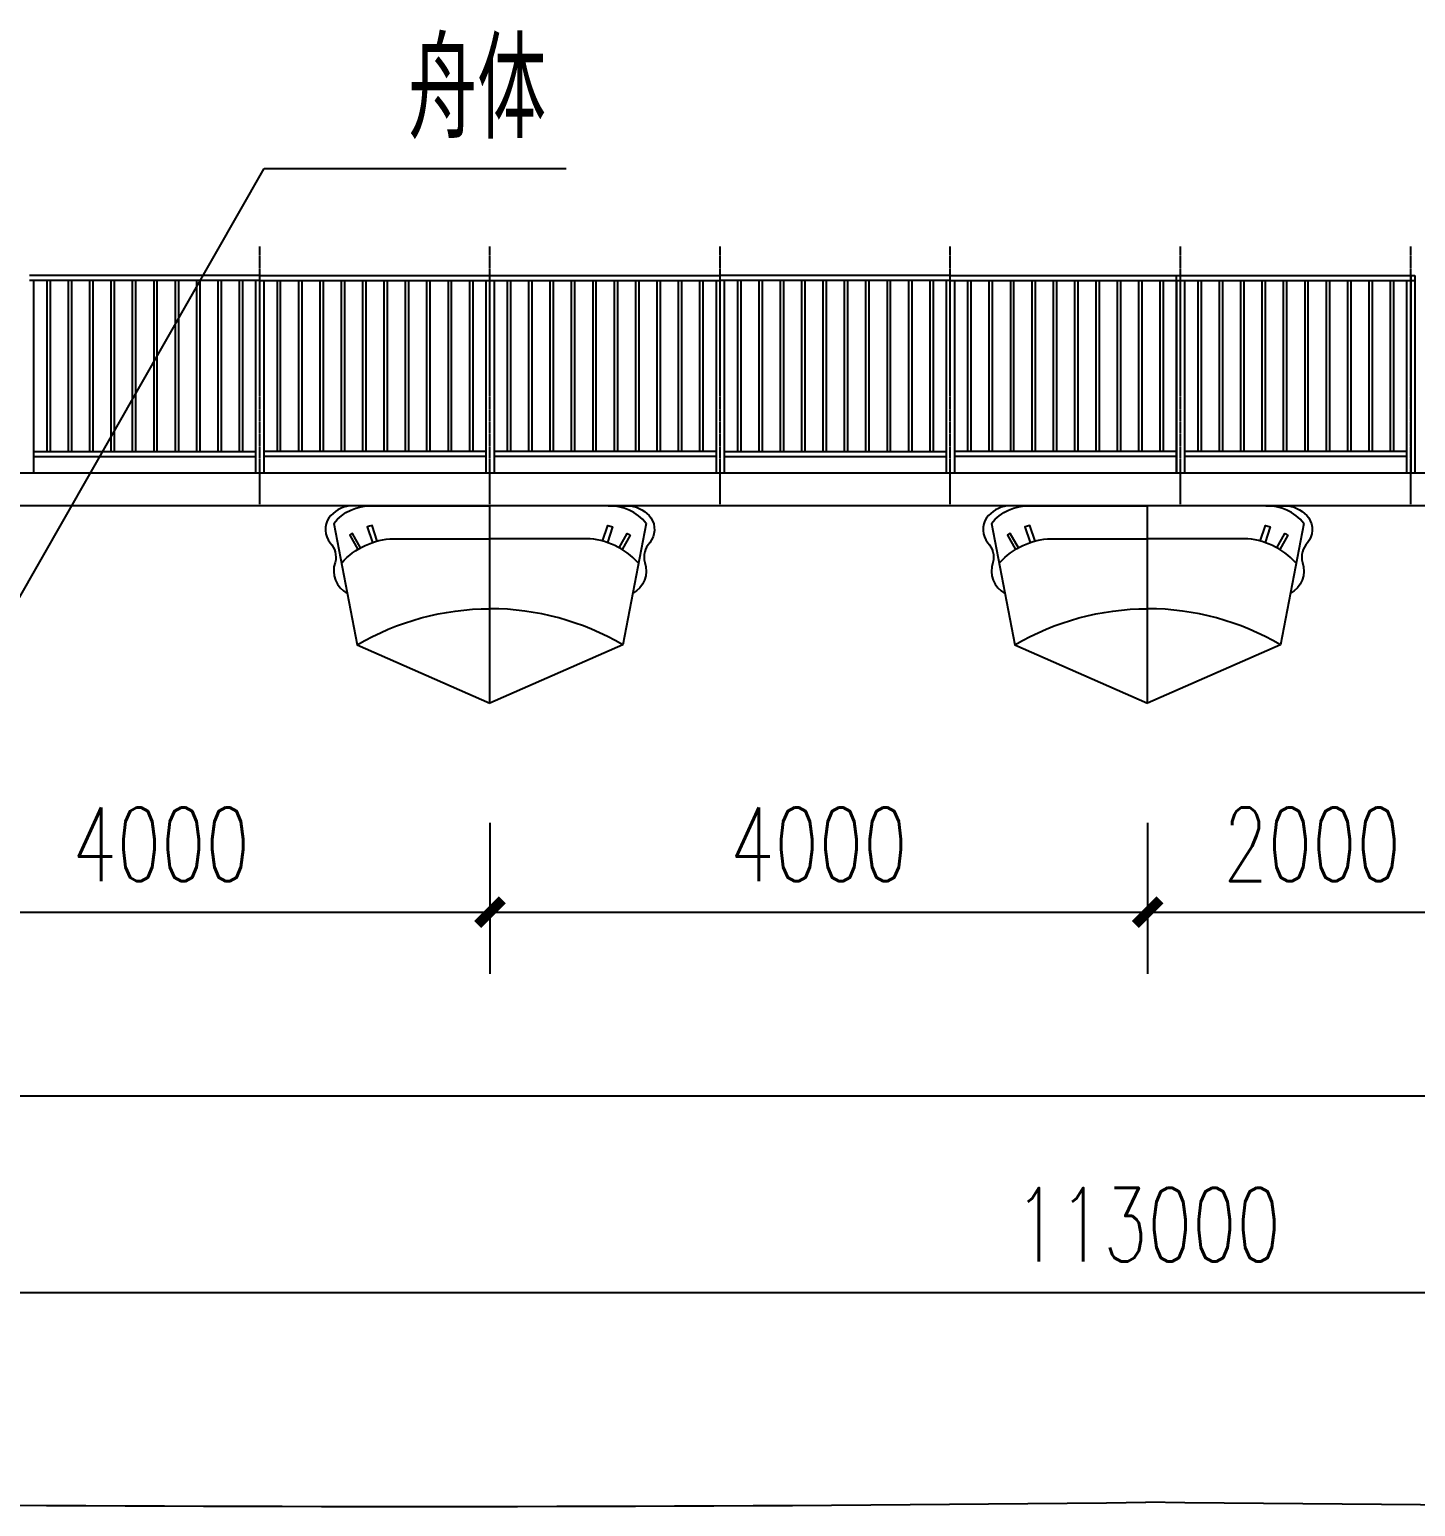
# Model space of a CAD drawing. Extents: x 1332 to 175445, y 256143 to 386027.
# Drawn here: x 95203 to 103632, y 376014 to 384996 of the extents above; entities that cross this region are included whole.
import ezdxf

# ---------------------------------------------------------------- set-up
doc = ezdxf.new("R2010")
doc.units = 0
doc.header["$LTSCALE"] = 10
doc.header["$MEASUREMENT"] = 0
doc.linetypes.add('DOTE', pattern=[2.42, 2, -0.2, 0.02, -0.2])
for name, color, linetype in [('00-Palm-道路中线', 1, 'DOTE'), ('00-园建', 4, 'Continuous'), ('00-填充', 8, 'Continuous'), ('DIM_LEAD', 3, 'Continuous'), ('PUB_DIM', 3, 'Continuous'), ('PUB_TEXT', 7, 'Continuous')]:
    doc.layers.add(name, color=color, linetype=linetype)
doc.styles.add('_TCH_DIM_T3', font='SIMPLEX', dxfattribs={"width": 0.705882, "bigfont": 'GBCBIG'})
doc.styles.add('PALMstyle', font='HAIWENRS', dxfattribs={"width": 0.7, "bigfont": 'HZTXT'})
doc.linetypes.add('ZIGZAG', pattern='A,0.0001,-0.2,[131,ltypeshp.shx,S=0.2,R=0,X=-0.2,Y=0],-0.4,[131,ltypeshp.shx,S=0.2,R=180,X=0.2,Y=0],-0.2', length=0.8001)
doc.dimstyles.new('_TCH_ARCH&&150', dxfattribs={"dimtxt": 446.25, "dimasz": 150, "dimexe": 375, "dimexo": 450, "dimgap": 189.375, "dimtad": 1, "dimdec": 0, "dimrnd": 5, "dimzin": 0, "dimdsep": 46, "dimtxsty": '_TCH_DIM_T3', "dimblk": 'ARCHTICK', "dimcen": 0.09, "dimclrt": 7, "dimazin": 2, "dimtfac": 1, "dimtdec": 0, "dimtix": 1, "dimtmove": 2, "dimatfit": 3, "dimfxl": 0, "dimtolj": 1, "dimtzin": 0, "dimarcsym": 0})

# ---------------------------------------------------------------- blocks, each defined once
blk = doc.blocks.new('CS')
at = {"layer": '00-园建'}
for p, q in [((0, -1200), (0, 0)), ((-807.6, -845.2), (0, -1200)), ((807.6, -845.2), (0, -1200))]:
    blk.add_line(p, q, dxfattribs=at)
for points in [[(-950, -106.7, -0.23632), (-718.1, 0), (0, 0)], [(950, -106.7, 0.23632), (718.1, 0), (0, 0)], [(-854.9, 0, 0.194799), (-979.5, -73.1, 0.323645), (-971.9, -225.1, -0.256381), (-941.2, -344, 0.37414), (-867.7, -533.5, 8.704766)], [(854.9, 0, -0.194799), (979.5, -73.1, -0.323645), (971.9, -225.1, 0.256381), (941.2, -344, -0.37414), (867.7, -533.5, -8.704766)], [(-950, -106.7), (-807.6, -845.2, -0.13307), (0, -626, -0.125801)], [(-786.4, -255.5), (-835.1, -168.1, 0.009242), (-852.4, -178.2), (-803.9, -265.2)], [(-685, -214.5), (-717.2, -119.7, 0.013867), (-745.9, -128.5), (-714, -222.3)], [(950, -106.7), (807.6, -845.2, 0.13307), (0, -626, 0.125801)], [(685, -214.5), (717.2, -119.7, -0.013867), (745.9, -128.5), (714, -222.3)], [(786.4, -255.5), (835.1, -168.1, -0.009242), (852.4, -178.2), (803.9, -265.2)], [(-901.1, -347.4, -0.205442), (-586, -200), (0, -200)], [(901.1, -347.4, 0.205442), (586, -200), (0, -200)]]:
    blk.add_lwpolyline(points, format="xyb", dxfattribs=at)
for points in [[(-718.1, 0), (-854.9, 0)], [(718.1, 0), (854.9, 0)]]:
    blk.add_lwpolyline(points, dxfattribs=at)
blk = doc.blocks.new('L')
at = {"layer": '00-填充', "color": 8}
for p, q in [((1400, 1200), (0, 1200)), ((1400, 1170), (0, 1170)), ((105, 1170), (105, 130)), ((125, 1170), (125, 130)), ((235, 1170), (235, 130)), ((255, 1170), (255, 130)), ((365, 1170), (365, 130)), ((385, 1170), (385, 130)), ((495, 1170), (495, 130)), ((515, 1170), (515, 130)), ((625, 1170), (625, 130)), ((645, 1170), (645, 130)), ((755, 1170), (755, 130)), ((775, 1170), (775, 130)), ((885, 1170), (885, 130)), ((905, 1170), (905, 130)), ((1015, 1170), (1015, 130)), ((1035, 1170), (1035, 130)), ((1145, 1170), (1145, 130)), ((1165, 1170), (1165, 130)), ((1275, 1170), (1275, 130)), ((1295, 1170), (1295, 130)), ((1375, 1170), (1375, 0)), ((25, 130), (1375, 130)), ((25, 100), (1375, 100)), ((40, 130), (1360, 130)), ((40, 100), (1360, 100))]:
    blk.add_line(p, q, dxfattribs=at)
blk.add_lwpolyline([(25, 1170), (25, 0)], dxfattribs=at)
blk = doc.blocks.new('L1')
at = {"layer": '00-填充', "color": 8}
for p, q in [((-25, 1200), (1425, 1200)), ((-25, 0), (-25, 1200)), ((-25, 1170), (1425, 1170)), ((25, 1170), (25, 0)), ((105, 1170), (105, 130)), ((125, 1170), (125, 130)), ((235, 1170), (235, 130)), ((255, 1170), (255, 130)), ((365, 1170), (365, 130)), ((385, 1170), (385, 130)), ((495, 1170), (495, 130)), ((515, 1170), (515, 130)), ((625, 1170), (625, 130)), ((645, 1170), (645, 130)), ((755, 1170), (755, 130)), ((775, 1170), (775, 130)), ((885, 1170), (885, 130)), ((905, 1170), (905, 130)), ((1015, 1170), (1015, 130)), ((1035, 1170), (1035, 130)), ((1145, 1170), (1145, 130)), ((1165, 1170), (1165, 130)), ((1275, 1170), (1275, 130)), ((1295, 1170), (1295, 130)), ((1400, 1200), (1400, 0)), ((1425, 1200), (1425, 0)), ((1375, 130), (25, 130)), ((1375, 100), (25, 100)), ((1360, 130), (40, 130)), ((1360, 100), (40, 100))]:
    blk.add_line(p, q, dxfattribs=at)
blk.add_lwpolyline([(1375, 1170), (1375, 0)], dxfattribs=at)
blk = doc.blocks.new('_ArchTick')
at = {"color": 0, "linetype": 'ByBlock', "const_width": 0.4}
blk.add_lwpolyline([(-0.5, -0.5), (0.5, 0.5)], dxfattribs=at)
blk = doc.blocks.new('*D413')
at = {"layer": 'Defpoints', "color": 0, "transparency": 16777216}
for p in [(94003.3, 380622.2), (98003.3, 380622.2), (98003.3, 379628.2)]:
    blk.add_point(p, dxfattribs=at)
at = {"layer": 'PUB_DIM', "color": 0, "lineweight": -2, "transparency": 16777216}
for p, q in [((94003.3, 380172.2), (94003.3, 379253.2)), ((98003.3, 380172.2), (98003.3, 379253.2)), ((94003.3, 379628.2), (98003.3, 379628.2))]:
    blk.add_line(p, q, dxfattribs=at)
at = {"layer": 'PUB_DIM', "color": 0, "lineweight": -2, "transparency": 16777216, "xscale": 150, "yscale": 150, "zscale": 150, "rotation": 180}
blk.add_blockref('_ArchTick', (94003.3, 379628.2), dxfattribs=at)
at = {"layer": 'PUB_DIM', "color": 0, "lineweight": -2, "transparency": 16777216, "xscale": 150, "yscale": 150, "zscale": 150}
blk.add_blockref('_ArchTick', (98003.3, 379628.2), dxfattribs=at)
at = {"layer": 'PUB_DIM', "color": 7, "transparency": 16777216, "insert": (96003.3, 380040.7), "char_height": 446.25, "attachment_point": 5, "style": '_TCH_DIM_T3'}
blk.add_mtext('\\A1;4000', dxfattribs=at)
blk = doc.blocks.new('*D414')
at = {"layer": 'Defpoints', "color": 0, "transparency": 16777216}
for p in [(98003.3, 380622.2), (102003.3, 380622.2), (102003.3, 379628.2)]:
    blk.add_point(p, dxfattribs=at)
at = {"layer": 'PUB_DIM', "color": 0, "lineweight": -2, "transparency": 16777216}
for p, q in [((98003.3, 380172.2), (98003.3, 379253.2)), ((102003.3, 380172.2), (102003.3, 379253.2)), ((98003.3, 379628.2), (102003.3, 379628.2))]:
    blk.add_line(p, q, dxfattribs=at)
at = {"layer": 'PUB_DIM', "color": 0, "lineweight": -2, "transparency": 16777216, "xscale": 150, "yscale": 150, "zscale": 150, "rotation": 180}
blk.add_blockref('_ArchTick', (98003.3, 379628.2), dxfattribs=at)
at = {"layer": 'PUB_DIM', "color": 0, "lineweight": -2, "transparency": 16777216, "xscale": 150, "yscale": 150, "zscale": 150}
blk.add_blockref('_ArchTick', (102003.3, 379628.2), dxfattribs=at)
at = {"layer": 'PUB_DIM', "color": 7, "transparency": 16777216, "insert": (100003.3, 380040.7), "char_height": 446.25, "attachment_point": 5, "style": '_TCH_DIM_T3'}
blk.add_mtext('\\A1;4000', dxfattribs=at)
blk = doc.blocks.new('*D415')
at = {"layer": 'Defpoints', "color": 0, "transparency": 16777216}
for p in [(102003.3, 380622.2), (104003.3, 380622.2), (104003.3, 379628.2)]:
    blk.add_point(p, dxfattribs=at)
at = {"layer": 'PUB_DIM', "color": 0, "lineweight": -2, "transparency": 16777216}
for p, q in [((102003.3, 380172.2), (102003.3, 379253.2)), ((104003.3, 380172.2), (104003.3, 379253.2)), ((102003.3, 379628.2), (104003.3, 379628.2))]:
    blk.add_line(p, q, dxfattribs=at)
at = {"layer": 'PUB_DIM', "color": 0, "lineweight": -2, "transparency": 16777216, "xscale": 150, "yscale": 150, "zscale": 150, "rotation": 180}
blk.add_blockref('_ArchTick', (102003.3, 379628.2), dxfattribs=at)
at = {"layer": 'PUB_DIM', "color": 0, "lineweight": -2, "transparency": 16777216, "xscale": 150, "yscale": 150, "zscale": 150}
blk.add_blockref('_ArchTick', (104003.3, 379628.2), dxfattribs=at)
at = {"layer": 'PUB_DIM', "color": 7, "transparency": 16777216, "insert": (103003.3, 380040.7), "char_height": 446.25, "attachment_point": 5, "style": '_TCH_DIM_T3'}
blk.add_mtext('\\A1;2000', dxfattribs=at)
blk = doc.blocks.new('*D421')
at = {"layer": 'Defpoints', "color": 0, "transparency": 16777216}
for p in [(45503.3, 380622.2), (104003.3, 380622.2), (104003.3, 378511.3)]:
    blk.add_point(p, dxfattribs=at)
at = {"layer": 'PUB_DIM', "color": 0, "lineweight": -2, "transparency": 16777216}
for p, q in [((45503.3, 380172.2), (45503.3, 378136.3)), ((104003.3, 380172.2), (104003.3, 378136.3)), ((45503.3, 378511.3), (104003.3, 378511.3))]:
    blk.add_line(p, q, dxfattribs=at)
at = {"layer": 'PUB_DIM', "color": 0, "lineweight": -2, "transparency": 16777216, "xscale": 150, "yscale": 150, "zscale": 150, "rotation": 180}
blk.add_blockref('_ArchTick', (45503.3, 378511.3), dxfattribs=at)
at = {"layer": 'PUB_DIM', "color": 0, "lineweight": -2, "transparency": 16777216, "xscale": 150, "yscale": 150, "zscale": 150}
blk.add_blockref('_ArchTick', (104003.3, 378511.3), dxfattribs=at)
at = {"layer": 'PUB_DIM', "color": 7, "transparency": 16777216, "insert": (74753.3, 378923.8), "char_height": 446.25, "attachment_point": 5, "style": '_TCH_DIM_T3'}
blk.add_mtext('\\A1;58500', dxfattribs=at)
blk = doc.blocks.new('*D423')
at = {"layer": 'Defpoints', "color": 0, "transparency": 16777216}
for p in [(45503.3, 378806.6), (158503.3, 378806.6), (158503.3, 377315.2)]:
    blk.add_point(p, dxfattribs=at)
at = {"layer": 'PUB_DIM', "color": 0, "lineweight": -2, "transparency": 16777216}
for p, q in [((45503.3, 378356.6), (45503.3, 376940.2)), ((158503.3, 378356.6), (158503.3, 376940.2)), ((45503.3, 377315.2), (158503.3, 377315.2))]:
    blk.add_line(p, q, dxfattribs=at)
at = {"layer": 'PUB_DIM', "color": 0, "lineweight": -2, "transparency": 16777216, "xscale": 150, "yscale": 150, "zscale": 150, "rotation": 180}
blk.add_blockref('_ArchTick', (45503.3, 377315.2), dxfattribs=at)
at = {"layer": 'PUB_DIM', "color": 0, "lineweight": -2, "transparency": 16777216, "xscale": 150, "yscale": 150, "zscale": 150}
blk.add_blockref('_ArchTick', (158503.3, 377315.2), dxfattribs=at)
at = {"layer": 'PUB_DIM', "color": 7, "transparency": 16777216, "insert": (102003.3, 377727.7), "char_height": 446.25, "attachment_point": 5, "style": '_TCH_DIM_T3'}
blk.add_mtext('\\A1;113000', dxfattribs=at)

msp = doc.modelspace()

# ---------------------------------------------------------------- linework, layer by layer
at = {"layer": '00-Palm-道路中线', "ltscale": 0.1}
for points in [[(96603.3, 382108.5), (96603.3, 383676.6)], [(98003.3, 382108.5), (98003.3, 383676.6)], [(99403.3, 382108.5), (99403.3, 383676.6)], [(100803.3, 382108.5), (100803.3, 383676.6)], [(102203.3, 382108.5), (102203.3, 383676.6)], [(103603.3, 382108.5), (103603.3, 383676.6)]]:
    msp.add_lwpolyline(points, dxfattribs=at)
at = {"layer": '00-园建'}
msp.add_lwpolyline([(92043.3, 382099.3), (92043.3, 382299.3), (103963.3, 382299.3), (103963.3, 382099.3), (91963.3, 382099.3)], dxfattribs=at)
at = {"layer": '00-园建', "color": 5, "linetype": 'ZIGZAG', "ltscale": 0.3, "const_width": 0.1, "elevation": -36503}
msp.add_lwpolyline([(105675.9, 381799.3), (45503.3, 381799.3)], dxfattribs=at)
at = {"layer": '00-填充', "elevation": -36503}
msp.add_lwpolyline([(45503.3, 381704.6, 0.072245), (71455.3, 376888.6, 0.01957), (101991.3, 376039, -2.382323)], format="xyb", dxfattribs=at)
at = {"layer": '00-填充'}
msp.add_lwpolyline([(158503.3, 381704.6, -0.072245), (132551.2, 376888.6, -0.019569), (101991.3, 376039, 2.382323)], format="xyb", dxfattribs=at)
at = {"layer": 'DIM_LEAD'}
for p, q in [((95118.2, 381499.3), (96630.5, 384151.1)), ((96630.5, 384151.1), (98465.9, 384151.1))]:
    msp.add_line(p, q, dxfattribs=at)

# ---------------------------------------------------------------- block references
at = {"layer": '00-园建'}
for name, p in [('L', (95203.3, 382299.3)), ('L', (99403.3, 382299.3)), ('L1', (102203.3, 382299.3)), ('CS', (98003.3, 382099.3)), ('CS', (102003.3, 382099.3))]:
    msp.add_blockref(name, p, dxfattribs=at)
at = {"layer": '00-园建', "xscale": -1}
for p in [(98003.3, 382299.3), (99403.3, 382299.3), (102203.3, 382299.3)]:
    msp.add_blockref('L', p, dxfattribs=at)

# ---------------------------------------------------------------- texts
at = {"layer": 'PUB_TEXT', "style": 'PALMstyle', "width": 0.7}
msp.add_text('舟体', height=600, dxfattribs=at).set_placement((97505.4, 384331.1))

# ---------------------------------------------------------------- dimensions: what is measured, and where the dimension line sits
at = {"layer": 'PUB_DIM'}
for p1, p2, distance, picture, middle in [((45503.3, 380622.2), (104003.3, 380622.2), -2110.9, '*D421', (74753.3, 378923.8)), ((94003.3, 380622.2), (98003.3, 380622.2), -994, '*D413', (96003.3, 380040.7)), ((98003.3, 380622.2), (102003.3, 380622.2), -994, '*D414', (100003.3, 380040.7)), ((102003.3, 380622.2), (104003.3, 380622.2), -994, '*D415', (103003.3, 380040.7)), ((45503.3, 378806.6), (158503.3, 378806.6), -1491.3, '*D423', (102003.3, 377727.7))]:
    dim = msp.add_aligned_dim(p1=p1, p2=p2, distance=distance, dimstyle='_TCH_ARCH&&150', dxfattribs=at)
    dim.commit()
    dim.dimension.update_dxf_attribs({"geometry": picture, "text_midpoint": middle})

doc.saveas('drawing.dxf')
